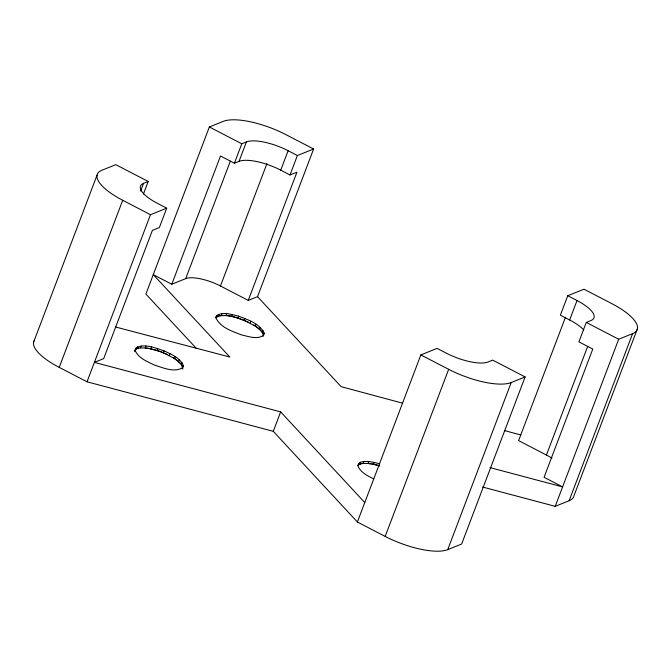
<?xml version="1.0" encoding="UTF-8"?>
<svg xmlns="http://www.w3.org/2000/svg" width="671" height="671" viewBox="0 0 671 671"><rect width="100%" height="100%" fill="white"/><g stroke="black" fill="none" stroke-linecap="round" stroke-linejoin="round"><path stroke-width="1.01" d="M182.244 368.79L182.663 366.559L181.355 364.672L177.572 360.579L172.967 357.408M134.544 351.604L134.837 350.153M183.275 365.435L182.822 367.599C174.242 373.042 163.112 367.716 154.355 365.016C147.251 361.543 138.385 358.222 135.114 350.413L135.567 348.241C144.148 342.806 155.278 348.132 164.043 350.832C171.139 354.305 180.004 357.626 183.275 365.435L182.546 367.347L182.789 368.958M216.439 315.856L215.987 318.02C220.583 327.683 232.208 331.256 241.501 334.896C248.488 336.414 257.287 339.929 263.695 335.215L264.148 333.051C259.551 323.388 247.926 319.815 238.633 316.175C231.646 314.657 222.847 311.143 216.439 315.856L215.71 317.769C225.8 311.797 238.289 318.532 248.236 322.013M263.116 336.406L263.535 334.166L262.227 332.279L258.444 328.186L253.839 325.016M33.584 342.227L97.06 175.131M357.383 522.004L420.86 354.909L437.089 348.366L446.349 353.172A32.996 10.795 20.8 0 0 488.052 361.988L492.69 360.117L525.116 376.934L461.64 544.03L447.733 549.633A49.486 16.196 20.8 0 1 385.179 536.414L357.383 522.004L273.282 431.327L87.02 381.799L59.224 367.389L122.701 200.285A49.486 16.196 20.8 0 1 101.875 170.266L115.781 164.663L148.207 181.48L143.409 194.112M140.616 191.118L143.569 183.342L148.207 181.48M87.02 381.799L150.489 214.703L166.718 208.169L157.45 203.363A32.996 10.795 20.8 0 1 143.569 183.342M166.718 208.169L159.337 227.595L152.384 230.396L103.669 358.633L94.401 362.365L280.663 411.893L364.764 502.571M115.387 326.962L229.817 357.022L153.265 274.64L171.793 284.244L185.699 278.641A27.494 9 20.8 0 1 220.457 285.989L248.245 300.398L257.521 296.666L313.617 148.996L285.821 134.586A49.486 16.196 20.8 0 0 223.267 121.367L209.36 126.97L145.884 294.066L196.209 348.224M135.525 349.658L136.901 348.652L137.622 346.739M135.668 348.937L140.432 347.905L141.153 345.993M145.909 346.06L145.188 347.972L140.432 347.905M171.793 284.244L220.507 156.007L234.405 163.221L239.035 161.35A32.996 10.795 20.8 0 1 280.738 170.157L290.006 174.963L296.959 172.162L248.245 300.398M161.166 351.763L148.643 348.291L145.188 347.972L150.849 348.853L151.579 346.941M150.849 348.853L157.031 350.48L157.76 348.568M185.699 278.641L230.321 161.174M234.405 163.221L241.786 143.787L246.416 141.916A32.996 10.795 20.8 0 1 288.119 150.732L297.387 155.538L313.617 148.996M180.885 363.699L174.477 358.532L163.313 352.745L164.043 350.832M239.035 161.35L246.416 141.916M169.26 355.487L169.989 353.575M174.477 358.532L175.206 356.62M178.603 361.661L179.325 359.748M182.084 362.759L181.355 364.672L182.546 367.347M220.457 285.989L266.932 163.623M218.494 314.347L217.773 316.259L216.54 316.553M219.627 315.513L221.296 315.521L222.026 313.609M280.738 170.157L288.119 150.732M221.296 315.521L226.06 315.588L226.781 313.676M226.06 315.588L231.721 316.46L232.451 314.548M290.006 174.963L297.387 155.538M231.721 316.46L237.903 318.088L238.633 316.175M260.994 330.635L255.349 326.14L244.185 320.352L244.907 318.44M250.132 323.103L250.862 321.191M255.349 326.14L256.079 324.227M259.476 329.276L260.197 327.364M264.148 333.051L263.418 334.963L262.227 332.279L262.948 330.367M273.282 431.327L280.663 411.893M357.66 465.649L359.715 464.147L360.444 462.235C366.811 460.449 373.487 462.143 379.694 463.829M363.967 461.489L363.246 463.401L358.49 464.433M368.731 461.556L368.002 463.468L361.568 463.401L359.715 464.147M371.457 463.787L368.002 463.468L373.663 464.349L374.393 462.436M385.179 536.414L448.656 369.318A49.486 16.196 20.8 0 0 511.21 382.537L525.116 376.934M447.733 549.633L511.21 382.537M482.541 487.012L555.219 506.337L569.125 500.734L632.602 333.638A49.486 16.196 20.8 0 0 611.776 303.611L583.98 289.201L567.758 295.735L560.377 315.169L569.637 319.975A32.996 10.795 20.8 0 1 583.686 329.906M565.468 317.257L518.616 440.604L546.412 455.013A27.494 9 20.8 0 1 552.007 458.285M569.637 319.975L577.018 300.541L567.758 295.735M577.018 300.541A32.996 10.795 20.8 0 1 590.908 320.553L586.269 322.424L578.888 341.858L592.787 349.063L544.072 477.299L562.6 486.903L489.922 467.586M546.412 455.013L587.687 346.353M555.219 506.337L618.696 339.241L632.602 333.638M637.416 328.773L573.94 495.869A49.486 16.196 20.8 0 1 569.125 500.734M360.444 462.235L358.381 463.736L357.937 465.909C360.57 472.569 367.75 475.882 373.764 478.943M136.901 348.652L138.754 347.905M372.195 463.971L377.588 465.179M373.663 464.349L379.845 465.976M402.734 403.221L341.162 386.672L257.521 296.666M504.676 430.631L520.822 434.967M237.903 318.088L244.185 320.352M157.031 350.48L167.364 354.405M161.879 352.09L163.313 352.745M209.36 126.97L241.786 143.787M586.269 322.424L618.696 339.241M122.701 200.285L150.489 214.703M420.86 354.909L448.656 369.318M261.749 331.306L262.227 332.279M59.224 367.389A49.486 16.196 20.8 0 1 34.414 340.272"/></g></svg>
